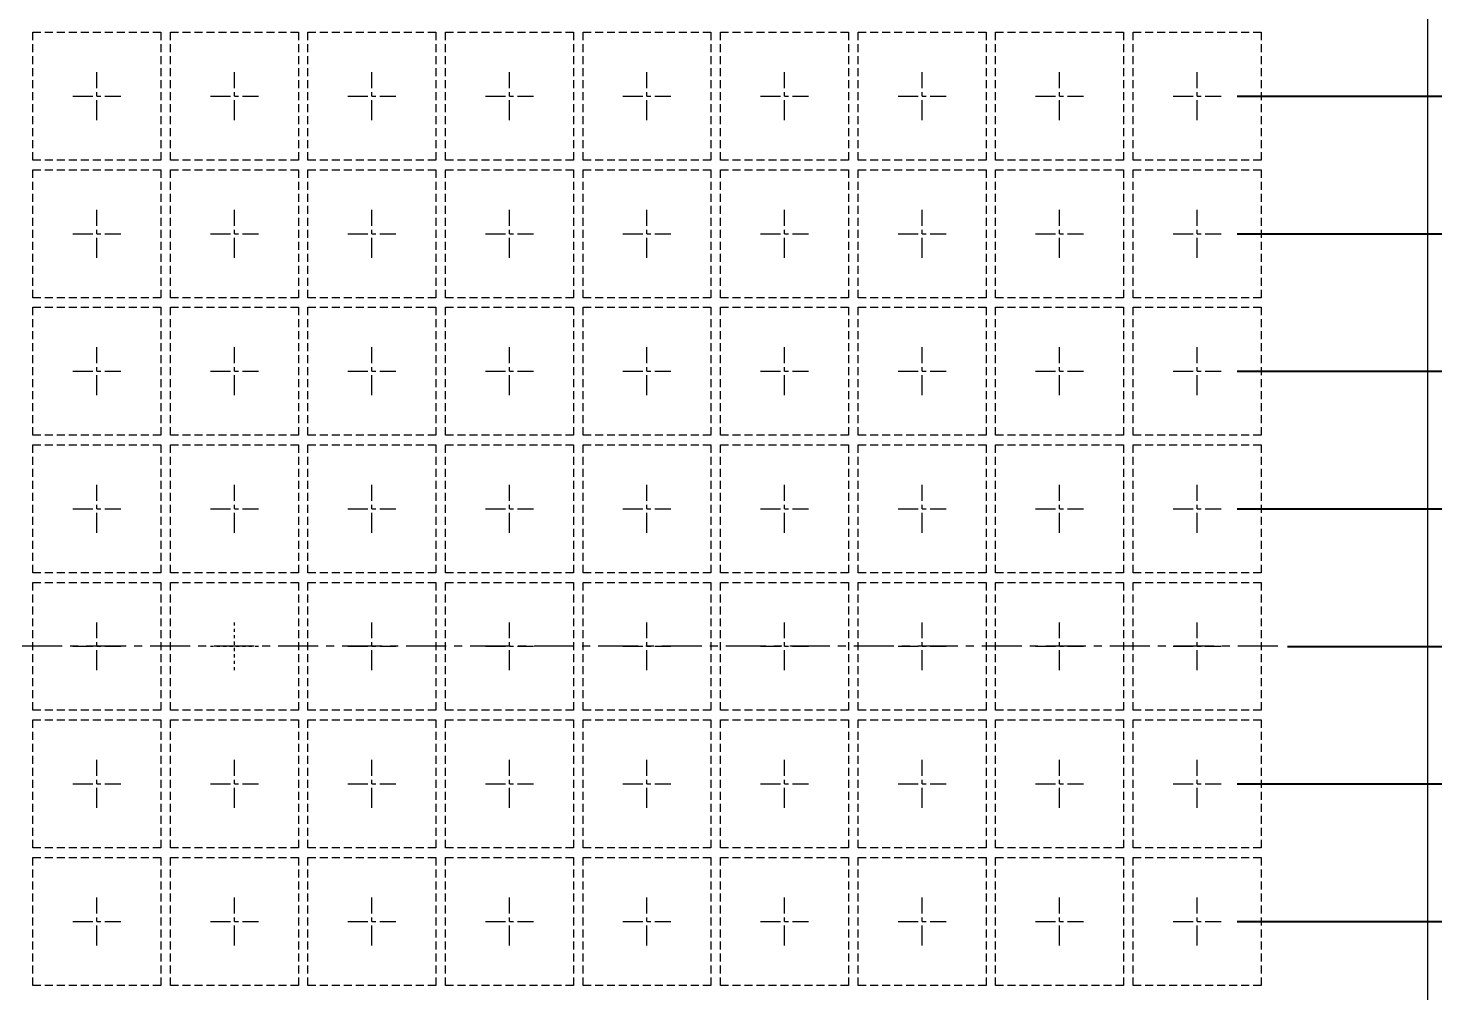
# Model space of a CAD drawing. Header units: millimetres. Extents: x 1670 to 1951, y 501 to 745.
# Drawn here: x 1764.83 to 1808.76, y 664.19 to 694.29 of the extents above; entities that cross this region are included whole.
import ezdxf

# ---------------------------------------------------------------- set-up
doc = ezdxf.new("R2010")
doc.units = ezdxf.units.MM
for name, pattern in [('CENTER', [2, 1.25, -0.25, 0.25, -0.25]), ('DASHED', [0.75, 0.5, -0.25]), ('HIDDEN', [0.375, 0.25, -0.125])]:
    doc.linetypes.add(name, pattern=pattern)
doc.layers.get('Defpoints').update_dxf_attribs({"lineweight": 18})
doc.layers.add('Pkg', color=2, linetype='DASHED', lineweight=9)
doc.layers.add('中心线', color=1, linetype='CENTER')
doc.layers.add('标注', color=4, linetype='Continuous')
doc.styles.add('宋体', font='')
doc.styles.get('宋体').set_extended_font_data('宋体')
doc.dimstyles.new('St. ZB', dxfattribs={"dimtxt": 1.25, "dimasz": 0.8, "dimexe": 0.3, "dimexo": 0.2, "dimgap": 0.3, "dimtad": 0, "dimdec": 3, "dimzin": 0, "dimdsep": 46, "dimtxsty": '宋体', "dimcen": 0.09, "dimdle": 1.6, "dimclrd": 7, "dimclre": 1, "dimclrt": 256, "dimadec": 0, "dimazin": 0, "dimtfac": 1, "dimtdec": 3, "dimtmove": 0, "dimatfit": 3, "dimfxl": 1, "dimtolj": 1, "dimtzin": 0, "dimarcsym": 0})

# ---------------------------------------------------------------- blocks, each defined once
blk = doc.blocks.new('*D18')
at = {"layer": 'Defpoints', "color": 0, "transparency": 16777216}
for p in [(1771.333, 712.452), (1802.133, 692.164), (1813.641, 692.164)]:
    blk.add_point(p, dxfattribs=at)
at = {"layer": '标注', "color": 1, "linetype": 'Continuous', "lineweight": -2, "transparency": 16777216}
blk.add_line((1802.633, 692.164), (1813.641, 692.164), dxfattribs=at)
at = {"layer": '标注', "lineweight": 5, "transparency": 16777216, "insert": (1816.51, 692.164), "char_height": 1.25, "attachment_point": 5, "style": '宋体'}
blk.add_mtext('\\A1;20.288', dxfattribs=at)
blk = doc.blocks.new('*D19')
at = {"layer": 'Defpoints', "color": 0, "transparency": 16777216}
for p in [(1771.333, 712.452), (1802.133, 687.864), (1813.641, 687.864)]:
    blk.add_point(p, dxfattribs=at)
at = {"layer": '标注', "color": 1, "linetype": 'Continuous', "lineweight": -2, "transparency": 16777216}
blk.add_line((1802.633, 687.864), (1813.641, 687.864), dxfattribs=at)
at = {"layer": '标注', "lineweight": 5, "transparency": 16777216, "insert": (1816.51, 687.864), "char_height": 1.25, "attachment_point": 5, "style": '宋体'}
blk.add_mtext('\\A1;24.588', dxfattribs=at)
blk = doc.blocks.new('*D20')
at = {"layer": 'Defpoints', "color": 0, "transparency": 16777216}
for p in [(1771.333, 712.452), (1802.133, 683.564), (1813.641, 683.564)]:
    blk.add_point(p, dxfattribs=at)
at = {"layer": '标注', "color": 1, "linetype": 'Continuous', "lineweight": -2, "transparency": 16777216}
blk.add_line((1802.633, 683.564), (1813.641, 683.564), dxfattribs=at)
at = {"layer": '标注', "lineweight": 5, "transparency": 16777216, "insert": (1816.51, 683.564), "char_height": 1.25, "attachment_point": 5, "style": '宋体'}
blk.add_mtext('\\A1;28.888', dxfattribs=at)
blk = doc.blocks.new('*D21')
at = {"layer": 'Defpoints', "color": 0, "transparency": 16777216}
for p in [(1771.333, 712.452), (1802.133, 679.264), (1813.522, 679.264)]:
    blk.add_point(p, dxfattribs=at)
at = {"layer": '标注', "color": 1, "linetype": 'Continuous', "lineweight": -2, "transparency": 16777216}
blk.add_line((1802.633, 679.264), (1813.522, 679.264), dxfattribs=at)
at = {"layer": '标注', "lineweight": 5, "transparency": 16777216, "insert": (1816.384, 679.264), "char_height": 1.25, "attachment_point": 5, "style": '宋体'}
blk.add_mtext('\\A1;33.188', dxfattribs=at)
blk = doc.blocks.new('*D22')
at = {"layer": 'Defpoints', "color": 0, "transparency": 16777216}
for p in [(1771.333, 712.452), (1803.709, 674.964), (1813.641, 674.964)]:
    blk.add_point(p, dxfattribs=at)
at = {"layer": '标注', "color": 1, "linetype": 'Continuous', "lineweight": -2, "transparency": 16777216}
blk.add_line((1804.209, 674.964), (1813.641, 674.964), dxfattribs=at)
at = {"layer": '标注', "lineweight": 5, "transparency": 16777216, "insert": (1816.503, 674.964), "char_height": 1.25, "attachment_point": 5, "style": '宋体'}
blk.add_mtext('\\A1;37.488', dxfattribs=at)
blk = doc.blocks.new('*D23')
at = {"layer": 'Defpoints', "color": 0, "transparency": 16777216}
for p in [(1771.333, 712.452), (1802.133, 670.664), (1813.522, 670.664)]:
    blk.add_point(p, dxfattribs=at)
at = {"layer": '标注', "color": 1, "linetype": 'Continuous', "lineweight": -2, "transparency": 16777216}
blk.add_line((1802.633, 670.664), (1813.522, 670.664), dxfattribs=at)
at = {"layer": '标注', "lineweight": 5, "transparency": 16777216, "insert": (1816.405, 670.664), "char_height": 1.25, "attachment_point": 5, "style": '宋体'}
blk.add_mtext('\\A1;41.788', dxfattribs=at)
blk = doc.blocks.new('*D24')
at = {"layer": 'Defpoints', "color": 0, "transparency": 16777216}
for p in [(1771.333, 712.452), (1802.133, 666.364), (1813.641, 666.364)]:
    blk.add_point(p, dxfattribs=at)
at = {"layer": '标注', "color": 1, "linetype": 'Continuous', "lineweight": -2, "transparency": 16777216}
blk.add_line((1802.633, 666.364), (1813.641, 666.364), dxfattribs=at)
at = {"layer": '标注', "lineweight": 5, "transparency": 16777216, "insert": (1816.524, 666.364), "char_height": 1.25, "attachment_point": 5, "style": '宋体'}
blk.add_mtext('\\A1;46.088', dxfattribs=at)
blk = doc.blocks.new('*D25')
at = {"layer": 'Defpoints', "color": 0, "transparency": 16777216}
for p in [(1771.333, 712.452), (1802.133, 662.064), (1813.641, 662.064)]:
    blk.add_point(p, dxfattribs=at)
at = {"layer": '标注', "color": 1, "linetype": 'Continuous', "lineweight": -2, "transparency": 16777216}
blk.add_line((1802.633, 662.064), (1813.641, 662.064), dxfattribs=at)
at = {"layer": '标注', "lineweight": 5, "transparency": 16777216, "insert": (1816.503, 662.064), "char_height": 1.25, "attachment_point": 5, "style": '宋体'}
blk.add_mtext('\\A1;50.388', dxfattribs=at)
blk = doc.blocks.new('*D26')
at = {"layer": 'Defpoints', "color": 0, "transparency": 16777216}
for p in [(1771.333, 712.452), (1802.133, 657.764), (1813.641, 657.764)]:
    blk.add_point(p, dxfattribs=at)
at = {"layer": '标注', "color": 1, "linetype": 'Continuous', "lineweight": -2, "transparency": 16777216}
blk.add_line((1802.633, 657.764), (1813.641, 657.764), dxfattribs=at)
at = {"layer": '标注', "lineweight": 5, "transparency": 16777216, "insert": (1816.503, 657.764), "char_height": 1.25, "attachment_point": 5, "style": '宋体'}
blk.add_mtext('\\A1;54.688', dxfattribs=at)
blk = doc.blocks.new('*D27')
at = {"layer": 'Defpoints', "color": 0, "transparency": 16777216}
for p in [(1771.333, 712.452), (1802.133, 653.464), (1813.641, 653.464)]:
    blk.add_point(p, dxfattribs=at)
at = {"layer": '标注', "color": 1, "linetype": 'Continuous', "lineweight": -2, "transparency": 16777216}
blk.add_line((1802.633, 653.464), (1813.641, 653.464), dxfattribs=at)
at = {"layer": '标注', "lineweight": 5, "transparency": 16777216, "insert": (1816.503, 653.464), "char_height": 1.25, "attachment_point": 5, "style": '宋体'}
blk.add_mtext('\\A1;58.988', dxfattribs=at)
blk = doc.blocks.new('*D28')
at = {"layer": 'Defpoints', "color": 0, "transparency": 16777216}
for p in [(1771.333, 712.452), (1802.133, 649.164), (1813.641, 649.164)]:
    blk.add_point(p, dxfattribs=at)
at = {"layer": '标注', "color": 1, "linetype": 'Continuous', "lineweight": -2, "transparency": 16777216}
blk.add_line((1802.633, 649.164), (1813.641, 649.164), dxfattribs=at)
at = {"layer": '标注', "lineweight": 5, "transparency": 16777216, "insert": (1816.514, 649.164), "char_height": 1.25, "attachment_point": 5, "style": '宋体'}
blk.add_mtext('\\A1;63.288', dxfattribs=at)
blk = doc.blocks.new('*D29')
at = {"layer": 'Defpoints', "color": 0, "transparency": 16777216}
for p in [(1771.333, 712.452), (1802.133, 644.864), (1813.641, 644.864)]:
    blk.add_point(p, dxfattribs=at)
at = {"layer": '标注', "color": 1, "linetype": 'Continuous', "lineweight": -2, "transparency": 16777216}
blk.add_line((1802.633, 644.864), (1813.641, 644.864), dxfattribs=at)
at = {"layer": '标注', "lineweight": 5, "transparency": 16777216, "insert": (1816.514, 644.864), "char_height": 1.25, "attachment_point": 5, "style": '宋体'}
blk.add_mtext('\\A1;67.588', dxfattribs=at)
blk = doc.blocks.new('*D61')
at = {"layer": 'Defpoints', "color": 0, "transparency": 16777216}
for p in [(1771.333, 712.452), (1764.571, 636.901), (1763.51, 632.438)]:
    blk.add_point(p, dxfattribs=at)
at = {"layer": '标注', "color": 1, "linetype": 'Continuous', "lineweight": -2, "transparency": 16777216}
for p, q in [((1764.571, 636.401), (1764.571, 635.301)), ((1764.571, 635.301), (1763.51, 634.038)), ((1763.51, 634.038), (1763.51, 632.438))]:
    blk.add_line(p, q, dxfattribs=at)
at = {"layer": '标注', "lineweight": 5, "transparency": 16777216, "insert": (1763.51, 630.013), "char_height": 1.25, "attachment_point": 5, "rotation": 90, "style": '宋体'}
blk.add_mtext('\\A1;6.762', dxfattribs=at)
blk = doc.blocks.new('*D62')
at = {"layer": 'Defpoints', "color": 0, "transparency": 16777216}
for p in [(1771.333, 712.452), (1765.371, 636.901), (1765.375, 632.405)]:
    blk.add_point(p, dxfattribs=at)
at = {"layer": '标注', "color": 1, "linetype": 'Continuous', "lineweight": -2, "transparency": 16777216}
for p, q in [((1765.371, 636.401), (1765.371, 635.301)), ((1765.371, 635.301), (1765.375, 634.005)), ((1765.375, 634.005), (1765.375, 632.405))]:
    blk.add_line(p, q, dxfattribs=at)
at = {"layer": '标注', "lineweight": 5, "transparency": 16777216, "insert": (1765.375, 629.99), "char_height": 1.25, "attachment_point": 5, "rotation": 90, "style": '宋体'}
blk.add_mtext('\\A1;5.962', dxfattribs=at)
blk = doc.blocks.new('*D63')
at = {"layer": 'Defpoints', "color": 0, "transparency": 16777216}
for p in [(1771.333, 712.452), (1769.333, 636.901), (1769.326, 632.277)]:
    blk.add_point(p, dxfattribs=at)
at = {"layer": '标注', "color": 1, "linetype": 'Continuous', "lineweight": -2, "transparency": 16777216}
for p, q in [((1769.333, 636.401), (1769.333, 635.301)), ((1769.333, 635.301), (1769.326, 633.877)), ((1769.326, 633.877), (1769.326, 632.277))]:
    blk.add_line(p, q, dxfattribs=at)
at = {"layer": '标注', "lineweight": 5, "transparency": 16777216, "insert": (1769.326, 629.845), "char_height": 1.25, "attachment_point": 5, "rotation": 90, "style": '宋体'}
blk.add_mtext('\\A1;2.000', dxfattribs=at)
blk = doc.blocks.new('*D64')
at = {"layer": 'Defpoints', "color": 0, "transparency": 16777216}
for p in [(1771.333, 712.452), (1769.908, 637.476), (1813.889, 636.875)]:
    blk.add_point(p, dxfattribs=at)
at = {"layer": '标注', "color": 1, "linetype": 'Continuous', "lineweight": -2, "transparency": 16777216}
for p, q in [((1770.408, 637.476), (1810.689, 637.476)), ((1810.689, 637.476), (1812.289, 636.875)), ((1812.289, 636.875), (1813.889, 636.875))]:
    blk.add_line(p, q, dxfattribs=at)
at = {"layer": '标注', "lineweight": 5, "transparency": 16777216, "insert": (1816.755, 636.875), "char_height": 1.25, "attachment_point": 5, "style": '宋体'}
blk.add_mtext('\\A1;74.976', dxfattribs=at)

msp = doc.modelspace()

# ---------------------------------------------------------------- linework, layer by layer
at = {"color": 1, "linetype": 'CENTER', "lineweight": 5, "ltscale": 0.5}
for p, q in [((1766.9827, 691.4144), (1766.9827, 692.9144)), ((1771.2827, 691.4144), (1771.2827, 692.9144)), ((1775.5827, 691.4144), (1775.5827, 692.9144)), ((1779.8827, 691.4144), (1779.8827, 692.9144)), ((1784.1827, 691.4144), (1784.1827, 692.9144)), ((1788.4827, 691.4144), (1788.4827, 692.9144)), ((1792.7827, 691.4144), (1792.7827, 692.9144)), ((1797.0827, 691.4144), (1797.0827, 692.9144)), ((1801.3827, 691.4144), (1801.3827, 692.9144)), ((1766.2327, 692.1644), (1767.7327, 692.1644)), ((1770.5327, 692.1644), (1772.0327, 692.1644)), ((1774.8327, 692.1644), (1776.3327, 692.1644)), ((1779.1327, 692.1644), (1780.6327, 692.1644)), ((1783.4327, 692.1644), (1784.9327, 692.1644)), ((1787.7327, 692.1644), (1789.2327, 692.1644)), ((1792.0327, 692.1644), (1793.5327, 692.1644)), ((1796.3327, 692.1644), (1797.8327, 692.1644)), ((1800.6327, 692.1644), (1802.1327, 692.1644)), ((1766.9827, 687.1144), (1766.9827, 688.6144)), ((1771.2827, 687.1144), (1771.2827, 688.6144)), ((1775.5827, 687.1144), (1775.5827, 688.6144)), ((1779.8827, 687.1144), (1779.8827, 688.6144)), ((1784.1827, 687.1144), (1784.1827, 688.6144)), ((1788.4827, 687.1144), (1788.4827, 688.6144)), ((1792.7827, 687.1144), (1792.7827, 688.6144)), ((1797.0827, 687.1144), (1797.0827, 688.6144)), ((1801.3827, 687.1144), (1801.3827, 688.6144)), ((1766.2327, 687.8644), (1767.7327, 687.8644)), ((1770.5327, 687.8644), (1772.0327, 687.8644)), ((1774.8327, 687.8644), (1776.3327, 687.8644)), ((1779.1327, 687.8644), (1780.6327, 687.8644)), ((1783.4327, 687.8644), (1784.9327, 687.8644)), ((1787.7327, 687.8644), (1789.2327, 687.8644)), ((1792.0327, 687.8644), (1793.5327, 687.8644)), ((1796.3327, 687.8644), (1797.8327, 687.8644)), ((1800.6327, 687.8644), (1802.1327, 687.8644)), ((1766.9827, 682.8144), (1766.9827, 684.3144)), ((1771.2827, 682.8144), (1771.2827, 684.3144)), ((1775.5827, 682.8144), (1775.5827, 684.3144)), ((1779.8827, 682.8144), (1779.8827, 684.3144)), ((1784.1827, 682.8144), (1784.1827, 684.3144)), ((1788.4827, 682.8144), (1788.4827, 684.3144)), ((1792.7827, 682.8144), (1792.7827, 684.3144)), ((1797.0827, 682.8144), (1797.0827, 684.3144)), ((1801.3827, 682.8144), (1801.3827, 684.3144)), ((1766.2327, 683.5644), (1767.7327, 683.5644)), ((1770.5327, 683.5644), (1772.0327, 683.5644)), ((1774.8327, 683.5644), (1776.3327, 683.5644)), ((1779.1327, 683.5644), (1780.6327, 683.5644)), ((1783.4327, 683.5644), (1784.9327, 683.5644)), ((1787.7327, 683.5644), (1789.2327, 683.5644)), ((1792.0327, 683.5644), (1793.5327, 683.5644)), ((1796.3327, 683.5644), (1797.8327, 683.5644)), ((1800.6327, 683.5644), (1802.1327, 683.5644)), ((1766.9827, 678.5144), (1766.9827, 680.0144)), ((1771.2827, 678.5144), (1771.2827, 680.0144)), ((1775.5827, 678.5144), (1775.5827, 680.0144)), ((1779.8827, 678.5144), (1779.8827, 680.0144)), ((1784.1827, 678.5144), (1784.1827, 680.0144)), ((1788.4827, 678.5144), (1788.4827, 680.0144)), ((1792.7827, 678.5144), (1792.7827, 680.0144)), ((1797.0827, 678.5144), (1797.0827, 680.0144)), ((1801.3827, 678.5144), (1801.3827, 680.0144)), ((1766.2327, 679.2644), (1767.7327, 679.2644)), ((1770.5327, 679.2644), (1772.0327, 679.2644)), ((1774.8327, 679.2644), (1776.3327, 679.2644)), ((1779.1327, 679.2644), (1780.6327, 679.2644)), ((1783.4327, 679.2644), (1784.9327, 679.2644)), ((1787.7327, 679.2644), (1789.2327, 679.2644)), ((1792.0327, 679.2644), (1793.5327, 679.2644)), ((1796.3327, 679.2644), (1797.8327, 679.2644)), ((1800.6327, 679.2644), (1802.1327, 679.2644)), ((1766.9827, 674.2144), (1766.9827, 675.7144)), ((1775.5827, 674.2144), (1775.5827, 675.7144)), ((1779.8827, 674.2144), (1779.8827, 675.7144)), ((1784.1827, 674.2144), (1784.1827, 675.7144)), ((1788.4827, 674.2144), (1788.4827, 675.7144)), ((1792.7827, 674.2144), (1792.7827, 675.7144)), ((1797.0827, 674.2144), (1797.0827, 675.7144)), ((1801.3827, 674.2144), (1801.3827, 675.7144)), ((1766.2327, 674.9644), (1767.7327, 674.9644)), ((1774.8327, 674.9644), (1776.3327, 674.9644)), ((1779.1327, 674.9644), (1780.6327, 674.9644)), ((1783.4327, 674.9644), (1784.9327, 674.9644)), ((1787.7327, 674.9644), (1789.2327, 674.9644)), ((1792.0327, 674.9644), (1793.5327, 674.9644)), ((1796.3327, 674.9644), (1797.8327, 674.9644)), ((1800.6327, 674.9644), (1802.1327, 674.9644)), ((1766.9827, 669.9144), (1766.9827, 671.4144)), ((1771.2827, 669.9144), (1771.2827, 671.4144)), ((1775.5827, 669.9144), (1775.5827, 671.4144)), ((1779.8827, 669.9144), (1779.8827, 671.4144)), ((1784.1827, 669.9144), (1784.1827, 671.4144)), ((1788.4827, 669.9144), (1788.4827, 671.4144)), ((1792.7827, 669.9144), (1792.7827, 671.4144)), ((1797.0827, 669.9144), (1797.0827, 671.4144)), ((1801.3827, 669.9144), (1801.3827, 671.4144)), ((1766.2327, 670.6644), (1767.7327, 670.6644)), ((1770.5327, 670.6644), (1772.0327, 670.6644)), ((1774.8327, 670.6644), (1776.3327, 670.6644)), ((1779.1327, 670.6644), (1780.6327, 670.6644)), ((1783.4327, 670.6644), (1784.9327, 670.6644)), ((1787.7327, 670.6644), (1789.2327, 670.6644)), ((1792.0327, 670.6644), (1793.5327, 670.6644)), ((1796.3327, 670.6644), (1797.8327, 670.6644)), ((1800.6327, 670.6644), (1802.1327, 670.6644)), ((1766.9827, 665.6144), (1766.9827, 667.1144)), ((1771.2827, 665.6144), (1771.2827, 667.1144)), ((1775.5827, 665.6144), (1775.5827, 667.1144)), ((1779.8827, 665.6144), (1779.8827, 667.1144)), ((1784.1827, 665.6144), (1784.1827, 667.1144)), ((1788.4827, 665.6144), (1788.4827, 667.1144)), ((1792.7827, 665.6144), (1792.7827, 667.1144)), ((1797.0827, 665.6144), (1797.0827, 667.1144)), ((1801.3827, 665.6144), (1801.3827, 667.1144)), ((1766.2327, 666.3644), (1767.7327, 666.3644)), ((1770.5327, 666.3644), (1772.0327, 666.3644)), ((1774.8327, 666.3644), (1776.3327, 666.3644)), ((1779.1327, 666.3644), (1780.6327, 666.3644)), ((1783.4327, 666.3644), (1784.9327, 666.3644)), ((1787.7327, 666.3644), (1789.2327, 666.3644)), ((1792.0327, 666.3644), (1793.5327, 666.3644)), ((1796.3327, 666.3644), (1797.8327, 666.3644)), ((1800.6327, 666.3644), (1802.1327, 666.3644))]:
    msp.add_line(p, q, dxfattribs=at)
at = {"layer": 'Pkg', "color": 2, "linetype": 'DASHED', "lineweight": 5, "ltscale": 0.5}
for points in [[(1764.9827, 694.1644), (1768.9827, 694.1644), (1768.9827, 690.1644), (1764.9827, 690.1644)], [(1769.2827, 694.1644), (1773.2827, 694.1644), (1773.2827, 690.1644), (1769.2827, 690.1644)], [(1773.5827, 694.1644), (1777.5827, 694.1644), (1777.5827, 690.1644), (1773.5827, 690.1644)], [(1777.8827, 694.1644), (1781.8827, 694.1644), (1781.8827, 690.1644), (1777.8827, 690.1644)], [(1782.1827, 694.1644), (1786.1827, 694.1644), (1786.1827, 690.1644), (1782.1827, 690.1644)], [(1786.4827, 694.1644), (1790.4827, 694.1644), (1790.4827, 690.1644), (1786.4827, 690.1644)], [(1790.7827, 694.1644), (1794.7827, 694.1644), (1794.7827, 690.1644), (1790.7827, 690.1644)], [(1795.0827, 694.1644), (1799.0827, 694.1644), (1799.0827, 690.1644), (1795.0827, 690.1644)], [(1799.3827, 694.1644), (1803.3827, 694.1644), (1803.3827, 690.1644), (1799.3827, 690.1644)], [(1764.9827, 689.8644), (1768.9827, 689.8644), (1768.9827, 685.8644), (1764.9827, 685.8644)], [(1769.2827, 689.8644), (1773.2827, 689.8644), (1773.2827, 685.8644), (1769.2827, 685.8644)], [(1773.5827, 689.8644), (1777.5827, 689.8644), (1777.5827, 685.8644), (1773.5827, 685.8644)], [(1777.8827, 689.8644), (1781.8827, 689.8644), (1781.8827, 685.8644), (1777.8827, 685.8644)], [(1782.1827, 689.8644), (1786.1827, 689.8644), (1786.1827, 685.8644), (1782.1827, 685.8644)], [(1786.4827, 689.8644), (1790.4827, 689.8644), (1790.4827, 685.8644), (1786.4827, 685.8644)], [(1790.7827, 689.8644), (1794.7827, 689.8644), (1794.7827, 685.8644), (1790.7827, 685.8644)], [(1795.0827, 689.8644), (1799.0827, 689.8644), (1799.0827, 685.8644), (1795.0827, 685.8644)], [(1799.3827, 689.8644), (1803.3827, 689.8644), (1803.3827, 685.8644), (1799.3827, 685.8644)], [(1764.9827, 685.5644), (1768.9827, 685.5644), (1768.9827, 681.5644), (1764.9827, 681.5644)], [(1769.2827, 685.5644), (1773.2827, 685.5644), (1773.2827, 681.5644), (1769.2827, 681.5644)], [(1773.5827, 685.5644), (1777.5827, 685.5644), (1777.5827, 681.5644), (1773.5827, 681.5644)], [(1777.8827, 685.5644), (1781.8827, 685.5644), (1781.8827, 681.5644), (1777.8827, 681.5644)], [(1782.1827, 685.5644), (1786.1827, 685.5644), (1786.1827, 681.5644), (1782.1827, 681.5644)], [(1786.4827, 685.5644), (1790.4827, 685.5644), (1790.4827, 681.5644), (1786.4827, 681.5644)], [(1790.7827, 685.5644), (1794.7827, 685.5644), (1794.7827, 681.5644), (1790.7827, 681.5644)], [(1795.0827, 685.5644), (1799.0827, 685.5644), (1799.0827, 681.5644), (1795.0827, 681.5644)], [(1799.3827, 685.5644), (1803.3827, 685.5644), (1803.3827, 681.5644), (1799.3827, 681.5644)], [(1764.9827, 681.2644), (1768.9827, 681.2644), (1768.9827, 677.2644), (1764.9827, 677.2644)], [(1769.2827, 681.2644), (1773.2827, 681.2644), (1773.2827, 677.2644), (1769.2827, 677.2644)], [(1773.5827, 681.2644), (1777.5827, 681.2644), (1777.5827, 677.2644), (1773.5827, 677.2644)], [(1777.8827, 681.2644), (1781.8827, 681.2644), (1781.8827, 677.2644), (1777.8827, 677.2644)], [(1782.1827, 681.2644), (1786.1827, 681.2644), (1786.1827, 677.2644), (1782.1827, 677.2644)], [(1786.4827, 681.2644), (1790.4827, 681.2644), (1790.4827, 677.2644), (1786.4827, 677.2644)], [(1790.7827, 681.2644), (1794.7827, 681.2644), (1794.7827, 677.2644), (1790.7827, 677.2644)], [(1795.0827, 681.2644), (1799.0827, 681.2644), (1799.0827, 677.2644), (1795.0827, 677.2644)], [(1799.3827, 681.2644), (1803.3827, 681.2644), (1803.3827, 677.2644), (1799.3827, 677.2644)], [(1764.9827, 676.9644), (1768.9827, 676.9644), (1768.9827, 672.9644), (1764.9827, 672.9644)], [(1769.2827, 676.9644), (1773.2827, 676.9644), (1773.2827, 672.9644), (1769.2827, 672.9644)], [(1773.5827, 676.9644), (1777.5827, 676.9644), (1777.5827, 672.9644), (1773.5827, 672.9644)], [(1777.8827, 676.9644), (1781.8827, 676.9644), (1781.8827, 672.9644), (1777.8827, 672.9644)], [(1782.1827, 676.9644), (1786.1827, 676.9644), (1786.1827, 672.9644), (1782.1827, 672.9644)], [(1786.4827, 676.9644), (1790.4827, 676.9644), (1790.4827, 672.9644), (1786.4827, 672.9644)], [(1790.7827, 676.9644), (1794.7827, 676.9644), (1794.7827, 672.9644), (1790.7827, 672.9644)], [(1795.0827, 676.9644), (1799.0827, 676.9644), (1799.0827, 672.9644), (1795.0827, 672.9644)], [(1799.3827, 676.9644), (1803.3827, 676.9644), (1803.3827, 672.9644), (1799.3827, 672.9644)], [(1764.9827, 672.6644), (1768.9827, 672.6644), (1768.9827, 668.6644), (1764.9827, 668.6644)], [(1769.2827, 672.6644), (1773.2827, 672.6644), (1773.2827, 668.6644), (1769.2827, 668.6644)], [(1773.5827, 672.6644), (1777.5827, 672.6644), (1777.5827, 668.6644), (1773.5827, 668.6644)], [(1777.8827, 672.6644), (1781.8827, 672.6644), (1781.8827, 668.6644), (1777.8827, 668.6644)], [(1782.1827, 672.6644), (1786.1827, 672.6644), (1786.1827, 668.6644), (1782.1827, 668.6644)], [(1786.4827, 672.6644), (1790.4827, 672.6644), (1790.4827, 668.6644), (1786.4827, 668.6644)], [(1790.7827, 672.6644), (1794.7827, 672.6644), (1794.7827, 668.6644), (1790.7827, 668.6644)], [(1795.0827, 672.6644), (1799.0827, 672.6644), (1799.0827, 668.6644), (1795.0827, 668.6644)], [(1799.3827, 672.6644), (1803.3827, 672.6644), (1803.3827, 668.6644), (1799.3827, 668.6644)], [(1764.9827, 668.3644), (1768.9827, 668.3644), (1768.9827, 664.3644), (1764.9827, 664.3644)], [(1769.2827, 668.3644), (1773.2827, 668.3644), (1773.2827, 664.3644), (1769.2827, 664.3644)], [(1773.5827, 668.3644), (1777.5827, 668.3644), (1777.5827, 664.3644), (1773.5827, 664.3644)], [(1777.8827, 668.3644), (1781.8827, 668.3644), (1781.8827, 664.3644), (1777.8827, 664.3644)], [(1782.1827, 668.3644), (1786.1827, 668.3644), (1786.1827, 664.3644), (1782.1827, 664.3644)], [(1786.4827, 668.3644), (1790.4827, 668.3644), (1790.4827, 664.3644), (1786.4827, 664.3644)], [(1790.7827, 668.3644), (1794.7827, 668.3644), (1794.7827, 664.3644), (1790.7827, 664.3644)], [(1795.0827, 668.3644), (1799.0827, 668.3644), (1799.0827, 664.3644), (1795.0827, 664.3644)], [(1799.3827, 668.3644), (1803.3827, 668.3644), (1803.3827, 664.3644), (1799.3827, 664.3644)]]:
    msp.add_lwpolyline(points, close=True, dxfattribs=at)
at = {"layer": '中心线', "linetype": 'HIDDEN', "lineweight": 5, "ltscale": 0.2}
for p, q in [((1771.2827, 674.2144), (1771.2827, 675.7144)), ((1770.5327, 674.9644), (1772.0327, 674.9644))]:
    msp.add_line(p, q, dxfattribs=at)
at = {"layer": '中心线', "lineweight": 5}
msp.add_line((1803.9019, 674.9644), (1733.6747, 674.9644), dxfattribs=at)
at = {"layer": '标注', "color": 6, "lineweight": 5}
msp.add_line((1808.5827, 715.3717), (1808.5827, 634.1236), dxfattribs=at)

# ---------------------------------------------------------------- dimensions: what is measured, and where the dimension line sits
at = {"layer": '标注', "lineweight": 5}
for feature_location, offset, dtype, picture, middle in [((1764.5707, 636.9014), (-1.0611, -4.4639), 1, '*D61', (1763.5096, 630.0125)), ((1765.3707, 636.9014), (0.0044, -4.4967), 1, '*D62', (1765.3751, 629.9902)), ((1769.3327, 636.9014), (-0.0065, -4.6247), 1, '*D63', (1769.3262, 629.8448)), ((1769.9077, 637.4764), (43.9816, -0.6018), 0, '*D64', (1816.7553, 636.8746)), ((1802.1327, 692.1644), (11.508, 0), 0, '*D18', (1816.5101, 692.1644)), ((1802.1327, 687.8644), (11.508, 0), 0, '*D19', (1816.5101, 687.8644)), ((1802.1327, 683.5644), (11.508, 0), 0, '*D20', (1816.5101, 683.5644)), ((1802.1327, 679.2644), (11.389, 0), 0, '*D21', (1816.3841, 679.2644)), ((1803.7089, 674.9644), (9.9318, 0), 0, '*D22', (1816.5032, 674.9644)), ((1802.1327, 670.6644), (11.389, 0), 0, '*D23', (1816.405, 670.6644)), ((1802.1327, 666.3644), (11.508, 0), 0, '*D24', (1816.524, 666.3644)), ((1802.1327, 662.0644), (11.508, 0), 0, '*D25', (1816.5032, 662.0644)), ((1802.1327, 657.7644), (11.508, 0), 0, '*D26', (1816.5032, 657.7644)), ((1802.1327, 653.4644), (11.508, 0), 0, '*D27', (1816.5032, 653.4644)), ((1802.1327, 649.1644), (11.508, 0), 0, '*D28', (1816.5136, 649.1644)), ((1802.1327, 644.8644), (11.508, 0), 0, '*D29', (1816.5136, 644.8644))]:
    dim = msp.add_ordinate_dim(feature_location=feature_location, offset=offset, dtype=dtype, origin=(1771.3327, 712.4524), dimstyle='St. ZB', override={"dimexo": 0.5, "dimtxsty": '宋体', "dimsah": 1, "dimclrd": 1}, dxfattribs=at)
    dim.commit()
    dim.dimension.update_dxf_attribs({"geometry": picture, "text_midpoint": middle})

doc.saveas('drawing.dxf')
